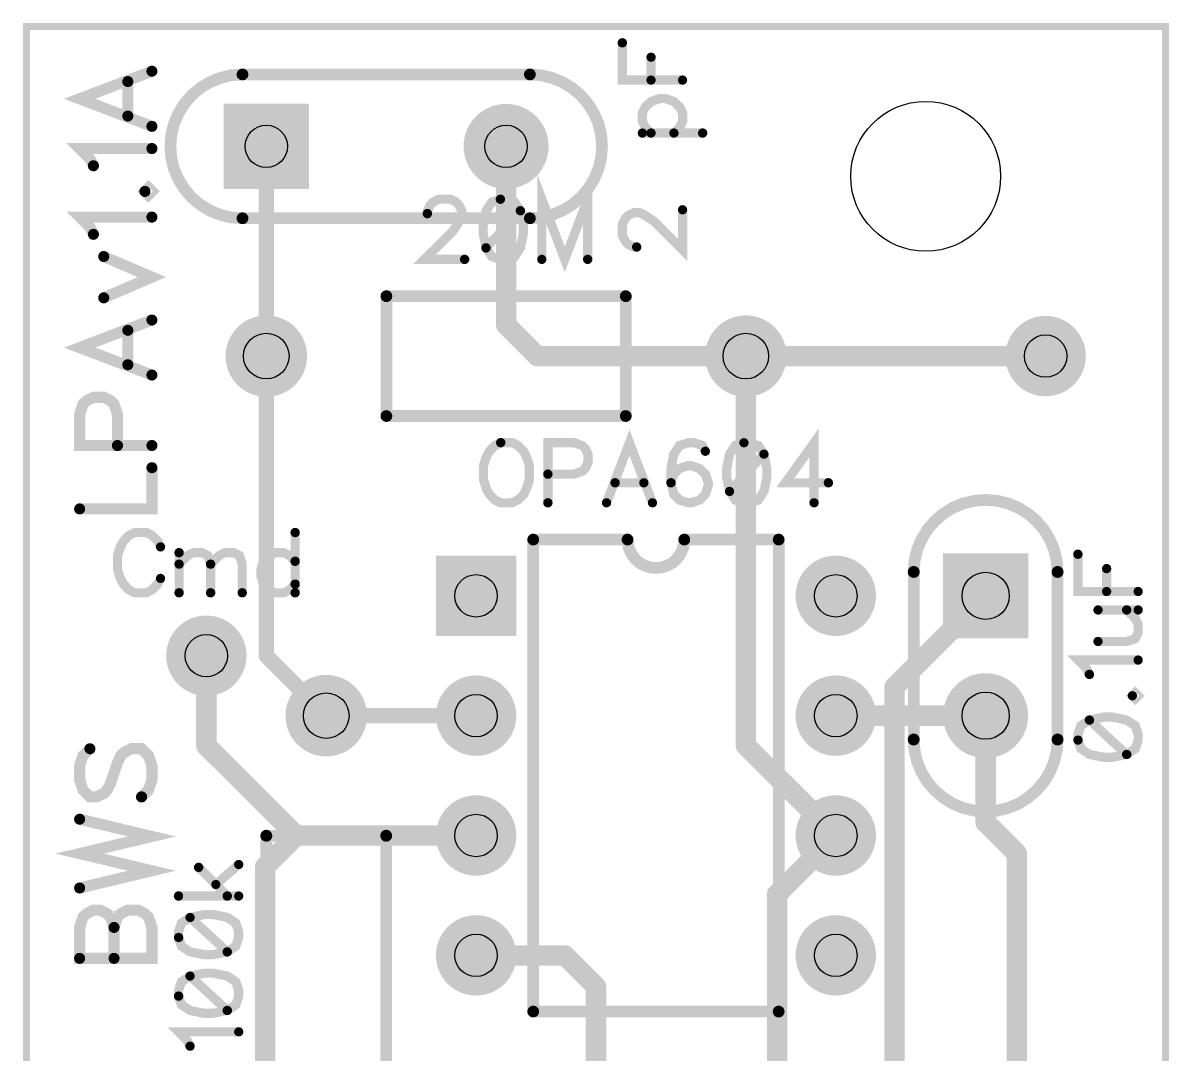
# Model space of a CAD drawing. Extents: x 0 to 0.95, y 0 to 7.58.
# Drawn here: x -0.003 to 0.953, y 6.718 to 7.578 of the extents above; entities that cross this region are included whole.
import ezdxf

# ---------------------------------------------------------------- set-up
doc = ezdxf.new("R2010")
doc.units = 0
for name, color, linetype in [('Board_Outline', 13, 'CONTINUOUS'), ('Bottom', 6, 'CONTINUOUS'), ('Bottom_Mask', 10, 'CONTINUOUS'), ('Drill_Bottom', 8, 'CONTINUOUS'), ('Drill_Top', 7, 'CONTINUOUS'), ('Top', 5, 'CONTINUOUS'), ('Top_Assy', 1, 'CONTINUOUS'), ('Top_Mask', 3, 'CONTINUOUS'), ('Top_Silk', 2, 'CONTINUOUS')]:
    doc.layers.add(name, color=color, linetype=linetype)

msp = doc.modelspace()

# ---------------------------------------------------------------- linework, layer by layer
at = {"layer": 'Board_Outline', "linetype": 'CONTINUOUS', "const_width": 0.006}
msp.add_lwpolyline([(0, 0), (0.95, 0), (0.95, 7.575), (0, 7.575), (0, 0)], dxfattribs=at)
at = {"layer": 'Bottom', "linetype": 'CONTINUOUS'}
for points, const_width in [([(0.4157, 7.475, 1), (0.3843, 7.475, 1), (0.4157, 7.475, 1)], 0.0315), ([(0.1968, 7.475, 1), (0.2032, 7.475, 1), (0.1968, 7.475, 1)], 0.0065), ([(0.3958, 7.475, 1), (0.4042, 7.475, 1), (0.3958, 7.475, 1)], 0.0085), ([(0.3958, 7.326, 1), (0.4042, 7.326, 1), (0.3958, 7.326, 1)], 0.0085), ([(0.3958, 7.326, 1), (0.4042, 7.326, 1), (0.3958, 7.326, 1)], 0.0085), ([(0.215, 7.3, 1), (0.185, 7.3, 1), (0.215, 7.3, 1)], 0.03), ([(0.615, 7.3, 1), (0.585, 7.3, 1), (0.615, 7.3, 1)], 0.03), ([(0.8648, 7.3, 1), (0.8352, 7.3, 1), (0.8648, 7.3, 1)], 0.0295), ([(0.1968, 7.3, 1), (0.2032, 7.3, 1), (0.1968, 7.3, 1)], 0.0065), ([(0.1968, 7.3, 1), (0.2032, 7.3, 1), (0.1968, 7.3, 1)], 0.0065), ([(0.4217, 7.3, 1), (0.4302, 7.3, 1), (0.4217, 7.3, 1)], 0.0085), ([(0.4217, 7.3, 1), (0.4302, 7.3, 1), (0.4217, 7.3, 1)], 0.0085), ([(0.5958, 7.3, 1), (0.6042, 7.3, 1), (0.5958, 7.3, 1)], 0.0085), ([(0.5958, 7.3, 1), (0.6042, 7.3, 1), (0.5958, 7.3, 1)], 0.0085), ([(0.6898, 7.1, 1), (0.6602, 7.1, 1), (0.6898, 7.1, 1)], 0.0295), ([(0.7957, 7.1, 1), (0.8043, 7.1, 1), (0.7957, 7.1, 1)], 0.0085), ([(0.1648, 7.05, 1), (0.1352, 7.05, 1), (0.1648, 7.05, 1)], 0.0295), ([(0.1457, 7.05, 1), (0.1543, 7.05, 1), (0.1457, 7.05, 1)], 0.0085), ([(0.1968, 7.05, 1), (0.2032, 7.05, 1), (0.1968, 7.05, 1)], 0.0065), ([(0.1968, 7.05, 1), (0.2032, 7.05, 1), (0.1968, 7.05, 1)], 0.0065), ([(0.265, 7, 1), (0.235, 7, 1), (0.265, 7, 1)], 0.03), ([(0.3898, 7, 1), (0.3602, 7, 1), (0.3898, 7, 1)], 0.0295), ([(0.6898, 7, 1), (0.6602, 7, 1), (0.6898, 7, 1)], 0.0295), ([(0.7198, 7.024, 1), (0.7283, 7.024, 1), (0.7198, 7.024, 1)], 0.0085), ([(0.7198, 7.024, 1), (0.7283, 7.024, 1), (0.7198, 7.024, 1)], 0.0085), ([(0.8157, 7, 1), (0.7843, 7, 1), (0.8157, 7, 1)], 0.0315), ([(0.7957, 7, 1), (0.8043, 7, 1), (0.7957, 7, 1)], 0.0085), ([(0.2468, 7, 1), (0.2532, 7, 1), (0.2468, 7, 1)], 0.0065), ([(0.1457, 6.975, 1), (0.1543, 6.975, 1), (0.1457, 6.975, 1)], 0.0085), ([(0.1457, 6.975, 1), (0.1543, 6.975, 1), (0.1457, 6.975, 1)], 0.0085), ([(0.5958, 6.975, 1), (0.6042, 6.975, 1), (0.5958, 6.975, 1)], 0.0085), ([(0.5958, 6.975, 1), (0.6042, 6.975, 1), (0.5958, 6.975, 1)], 0.0085), ([(0.3898, 6.9, 1), (0.3602, 6.9, 1), (0.3898, 6.9, 1)], 0.0295), ([(0.6898, 6.9, 1), (0.6602, 6.9, 1), (0.6898, 6.9, 1)], 0.0295), ([(0.7957, 6.911, 1), (0.8043, 6.911, 1), (0.7957, 6.911, 1)], 0.0085), ([(0.7957, 6.911, 1), (0.8043, 6.911, 1), (0.7957, 6.911, 1)], 0.0085), ([(0.2208, 6.9, 1), (0.2293, 6.9, 1), (0.2208, 6.9, 1)], 0.0085), ([(0.2208, 6.9, 1), (0.2293, 6.9, 1), (0.2208, 6.9, 1)], 0.0085), ([(0.2208, 6.9, 1), (0.2293, 6.9, 1), (0.2208, 6.9, 1)], 0.0085), ([(0.2208, 6.9, 1), (0.2293, 6.9, 1), (0.2208, 6.9, 1)], 0.0085), ([(0.3708, 6.9, 1), (0.3792, 6.9, 1), (0.3708, 6.9, 1)], 0.0085), ([(0.6707, 6.9, 1), (0.6792, 6.9, 1), (0.6707, 6.9, 1)], 0.0085), ([(0.6707, 6.9, 1), (0.6792, 6.9, 1), (0.6707, 6.9, 1)], 0.0085), ([(0.8217, 6.885, 1), (0.8302, 6.885, 1), (0.8217, 6.885, 1)], 0.0085), ([(0.8217, 6.885, 1), (0.8302, 6.885, 1), (0.8217, 6.885, 1)], 0.0085), ([(0.1948, 6.874, 1), (0.2033, 6.874, 1), (0.1948, 6.874, 1)], 0.0085), ([(0.1948, 6.874, 1), (0.2033, 6.874, 1), (0.1948, 6.874, 1)], 0.0085), ([(0.6217, 6.851, 1), (0.6302, 6.851, 1), (0.6217, 6.851, 1)], 0.0085), ([(0.6217, 6.851, 1), (0.6302, 6.851, 1), (0.6217, 6.851, 1)], 0.0085), ([(0.3898, 6.8, 1), (0.3602, 6.8, 1), (0.3898, 6.8, 1)], 0.0295), ([(0.6898, 6.8, 1), (0.6602, 6.8, 1), (0.6898, 6.8, 1)], 0.0295), ([(0.3708, 6.8, 1), (0.3792, 6.8, 1), (0.3708, 6.8, 1)], 0.0085), ([(0.4448, 6.8, 1), (0.4533, 6.8, 1), (0.4448, 6.8, 1)], 0.0085), ([(0.4448, 6.8, 1), (0.4533, 6.8, 1), (0.4448, 6.8, 1)], 0.0085), ([(0.4707, 6.774, 1), (0.4792, 6.774, 1), (0.4707, 6.774, 1)], 0.0085), ([(0.4707, 6.774, 1), (0.4792, 6.774, 1), (0.4707, 6.774, 1)], 0.0085)]:
    msp.add_lwpolyline(points, format="xyb", dxfattribs=dict(at, const_width=const_width))
for points, const_width in [([(0.2, 7.475), (0.2, 7.3)], 0.013), ([(0.4, 7.475), (0.4, 7.326)], 0.017), ([(0.4, 7.326), (0.426, 7.3)], 0.017), ([(0.2, 7.3), (0.2, 7.05)], 0.013), ([(0.426, 7.3), (0.6, 7.3)], 0.017), ([(0.6, 7.3), (0.6, 6.975)], 0.017), ([(0.724, 7.024), (0.8, 7.1)], 0.017), ([(0.15, 7.05), (0.15, 6.975)], 0.017), ([(0.2, 7.05), (0.25, 7)], 0.013), ([(0.724, 6.676), (0.724, 7.024)], 0.017), ([(0.8, 6.911), (0.8, 7)], 0.017), ([(0.15, 6.975), (0.225, 6.9)], 0.017), ([(0.6, 6.975), (0.675, 6.9)], 0.017), ([(0.826, 6.885), (0.8, 6.911)], 0.017), ([(0.225, 6.9), (0.199, 6.874)], 0.017), ([(0.225, 6.9), (0.225, 6.9)], 0.017), ([(0.225, 6.9), (0.375, 6.9)], 0.017), ([(0.675, 6.9), (0.626, 6.851)], 0.017), ([(0.826, 6.576), (0.826, 6.885)], 0.017), ([(0.199, 6.874), (0.199, 6.425)], 0.017), ([(0.626, 6.851), (0.626, 6.401)], 0.017), ([(0.375, 6.8), (0.449, 6.8)], 0.017), ([(0.449, 6.8), (0.475, 6.774)], 0.017), ([(0.475, 6.774), (0.475, 6.65)], 0.017)]:
    msp.add_lwpolyline(points, dxfattribs=dict(at, const_width=const_width))
at = {"layer": 'Bottom'}
for points in [[(0.1685, 7.5065), (0.2315, 7.5065), (0.1685, 7.4435), (0.2315, 7.4435)], [(0.3455, 7.1295), (0.4045, 7.1295), (0.3455, 7.0705), (0.4045, 7.0705)], [(0.7685, 7.1315), (0.8315, 7.1315), (0.7685, 7.0685), (0.8315, 7.0685)]]:
    msp.add_solid(points, dxfattribs=at)
at = {"layer": 'Bottom_Mask', "linetype": 'CONTINUOUS'}
for points, const_width in [([(0.4177, 7.475, 1), (0.3823, 7.475, 1), (0.4177, 7.475, 1)], 0.0355), ([(0.3823, 7.475, 1), (0.4177, 7.475, 1), (0.3823, 7.475, 1)], 0.0355), ([(0.217, 7.3, 1), (0.183, 7.3, 1), (0.217, 7.3, 1)], 0.034), ([(0.183, 7.3, 1), (0.217, 7.3, 1), (0.183, 7.3, 1)], 0.034), ([(0.617, 7.3, 1), (0.583, 7.3, 1), (0.617, 7.3, 1)], 0.034), ([(0.583, 7.3, 1), (0.617, 7.3, 1), (0.583, 7.3, 1)], 0.034), ([(0.8668, 7.3, 1), (0.8332, 7.3, 1), (0.8668, 7.3, 1)], 0.0335), ([(0.8332, 7.3, 1), (0.8668, 7.3, 1), (0.8332, 7.3, 1)], 0.0335), ([(0.6918, 7.1, 1), (0.6582, 7.1, 1), (0.6918, 7.1, 1)], 0.0335), ([(0.6582, 7.1, 1), (0.6918, 7.1, 1), (0.6582, 7.1, 1)], 0.0335), ([(0.1668, 7.05, 1), (0.1332, 7.05, 1), (0.1668, 7.05, 1)], 0.0335), ([(0.1332, 7.05, 1), (0.1668, 7.05, 1), (0.1332, 7.05, 1)], 0.0335), ([(0.267, 7, 1), (0.233, 7, 1), (0.267, 7, 1)], 0.034), ([(0.233, 7, 1), (0.267, 7, 1), (0.233, 7, 1)], 0.034), ([(0.3918, 7, 1), (0.3582, 7, 1), (0.3918, 7, 1)], 0.0335), ([(0.3582, 7, 1), (0.3918, 7, 1), (0.3582, 7, 1)], 0.0335), ([(0.6918, 7, 1), (0.6582, 7, 1), (0.6918, 7, 1)], 0.0335), ([(0.6582, 7, 1), (0.6918, 7, 1), (0.6582, 7, 1)], 0.0335), ([(0.8177, 7, 1), (0.7823, 7, 1), (0.8177, 7, 1)], 0.0355), ([(0.7823, 7, 1), (0.8177, 7, 1), (0.7823, 7, 1)], 0.0355), ([(0.3918, 6.9, 1), (0.3582, 6.9, 1), (0.3918, 6.9, 1)], 0.0335), ([(0.3582, 6.9, 1), (0.3918, 6.9, 1), (0.3582, 6.9, 1)], 0.0335), ([(0.6918, 6.9, 1), (0.6582, 6.9, 1), (0.6918, 6.9, 1)], 0.0335), ([(0.6582, 6.9, 1), (0.6918, 6.9, 1), (0.6582, 6.9, 1)], 0.0335), ([(0.3918, 6.8, 1), (0.3582, 6.8, 1), (0.3918, 6.8, 1)], 0.0335), ([(0.3582, 6.8, 1), (0.3918, 6.8, 1), (0.3582, 6.8, 1)], 0.0335), ([(0.6918, 6.8, 1), (0.6582, 6.8, 1), (0.6918, 6.8, 1)], 0.0335), ([(0.6582, 6.8, 1), (0.6918, 6.8, 1), (0.6582, 6.8, 1)], 0.0335)]:
    msp.add_lwpolyline(points, format="xyb", dxfattribs=dict(at, const_width=const_width))
at = {"layer": 'Bottom_Mask'}
for points in [[(0.1645, 7.5105), (0.2355, 7.5105), (0.1645, 7.4395), (0.2355, 7.4395)], [(0.3415, 7.1335), (0.4085, 7.1335), (0.3415, 7.0665), (0.4085, 7.0665)], [(0.7645, 7.1355), (0.8355, 7.1355), (0.7645, 7.0645), (0.8355, 7.0645)]]:
    msp.add_solid(points, dxfattribs=at)
at = {"layer": 'Drill_Bottom'}
for centre, radius in [((0.75, 7.45), 0.0625), ((0.2, 7.475), 0.0177), ((0.4, 7.475), 0.0177), ((0.2, 7.3), 0.019), ((0.6, 7.3), 0.019), ((0.85, 7.3), 0.0177), ((0.375, 7.1), 0.0177), ((0.675, 7.1), 0.0177), ((0.8, 7.1), 0.0197), ((0.15, 7.05), 0.0177), ((0.25, 7), 0.019), ((0.375, 7), 0.0177), ((0.675, 7), 0.0177), ((0.8, 7), 0.0197), ((0.375, 6.9), 0.0177), ((0.675, 6.9), 0.0177), ((0.375, 6.8), 0.0177), ((0.675, 6.8), 0.0177)]:
    msp.add_circle(centre, radius, dxfattribs=at)
at = {"layer": 'Drill_Top'}
for centre, radius in [((0.75, 7.45), 0.0625), ((0.2, 7.475), 0.0177), ((0.4, 7.475), 0.0177), ((0.2, 7.3), 0.019), ((0.6, 7.3), 0.019), ((0.85, 7.3), 0.0177), ((0.375, 7.1), 0.0177), ((0.675, 7.1), 0.0177), ((0.8, 7.1), 0.0197), ((0.15, 7.05), 0.0177), ((0.25, 7), 0.019), ((0.375, 7), 0.0177), ((0.675, 7), 0.0177), ((0.8, 7), 0.0197), ((0.375, 6.9), 0.0177), ((0.675, 6.9), 0.0177), ((0.375, 6.8), 0.0177), ((0.675, 6.8), 0.0177)]:
    msp.add_circle(centre, radius, dxfattribs=at)
at = {"layer": 'Top', "linetype": 'CONTINUOUS'}
for points, const_width in [([(0.4157, 7.475, 1), (0.3843, 7.475, 1), (0.4157, 7.475, 1)], 0.0315), ([(0.215, 7.3, 1), (0.185, 7.3, 1), (0.215, 7.3, 1)], 0.03), ([(0.615, 7.3, 1), (0.585, 7.3, 1), (0.615, 7.3, 1)], 0.03), ([(0.8648, 7.3, 1), (0.8352, 7.3, 1), (0.8648, 7.3, 1)], 0.0295), ([(0.5958, 7.3, 1), (0.6042, 7.3, 1), (0.5958, 7.3, 1)], 0.0085), ([(0.8458, 7.3, 1), (0.8543, 7.3, 1), (0.8458, 7.3, 1)], 0.0085), ([(0.6898, 7.1, 1), (0.6602, 7.1, 1), (0.6898, 7.1, 1)], 0.0295), ([(0.1648, 7.05, 1), (0.1352, 7.05, 1), (0.1648, 7.05, 1)], 0.0295), ([(0.265, 7, 1), (0.235, 7, 1), (0.265, 7, 1)], 0.03), ([(0.3898, 7, 1), (0.3602, 7, 1), (0.3898, 7, 1)], 0.0295), ([(0.6898, 7, 1), (0.6602, 7, 1), (0.6898, 7, 1)], 0.0295), ([(0.8157, 7, 1), (0.7843, 7, 1), (0.8157, 7, 1)], 0.0315), ([(0.6707, 7, 1), (0.6792, 7, 1), (0.6707, 7, 1)], 0.0085), ([(0.7957, 7, 1), (0.8043, 7, 1), (0.7957, 7, 1)], 0.0085), ([(0.2468, 7, 1), (0.2532, 7, 1), (0.2468, 7, 1)], 0.0065), ([(0.3718, 7, 1), (0.3782, 7, 1), (0.3718, 7, 1)], 0.0065), ([(0.3898, 6.9, 1), (0.3602, 6.9, 1), (0.3898, 6.9, 1)], 0.0295), ([(0.6898, 6.9, 1), (0.6602, 6.9, 1), (0.6898, 6.9, 1)], 0.0295), ([(0.3898, 6.8, 1), (0.3602, 6.8, 1), (0.3898, 6.8, 1)], 0.0295), ([(0.6898, 6.8, 1), (0.6602, 6.8, 1), (0.6898, 6.8, 1)], 0.0295)]:
    msp.add_lwpolyline(points, format="xyb", dxfattribs=dict(at, const_width=const_width))
for points, const_width in [([(0.6, 7.3), (0.85, 7.3)], 0.017), ([(0.8, 7), (0.675, 7)], 0.017), ([(0.25, 7), (0.375, 7)], 0.013)]:
    msp.add_lwpolyline(points, dxfattribs=dict(at, const_width=const_width))
at = {"layer": 'Top'}
for points in [[(0.1685, 7.5065), (0.2315, 7.5065), (0.1685, 7.4435), (0.2315, 7.4435)], [(0.3455, 7.1295), (0.4045, 7.1295), (0.3455, 7.0705), (0.4045, 7.0705)], [(0.7685, 7.1315), (0.8315, 7.1315), (0.7685, 7.0685), (0.8315, 7.0685)]]:
    msp.add_solid(points, dxfattribs=at)
at = {"layer": 'Top_Assy', "linetype": 'CONTINUOUS', "const_width": 0.0093}
for points in [[(0.1046, 7.5377), (0.0443, 7.5147), (0.1046, 7.4917)], [(0.0845, 7.5003), (0.0845, 7.5291)], [(0.0558, 7.4588), (0.0529, 7.4646), (0.0443, 7.4732), (0.1046, 7.4732)], [(0.0988, 7.4374), (0.1017, 7.4345), (0.1046, 7.4374), (0.1017, 7.4403), (0.0988, 7.4374)], [(0.0558, 7.4016), (0.0529, 7.4074), (0.0443, 7.416), (0.1046, 7.416)], [(0.0644, 7.3486), (0.1046, 7.3659), (0.0644, 7.3831)], [(0.1046, 7.3301), (0.0443, 7.3071), (0.1046, 7.2842)], [(0.0845, 7.2928), (0.0845, 7.3215)], [(0.0759, 7.2254), (0.0759, 7.2513), (0.073, 7.2599), (0.0701, 7.2628), (0.0644, 7.2656), (0.0558, 7.2656), (0.0501, 7.2628), (0.0471, 7.2599), (0.0443, 7.2513), (0.0443, 7.2254), (0.1046, 7.2254)], [(0.0443, 7.1725), (0.1046, 7.1725), (0.1046, 7.2069)], [(0.0529, 6.9724), (0.0471, 6.9667), (0.0443, 6.958), (0.0443, 6.9466), (0.0471, 6.9379), (0.0529, 6.9322), (0.0586, 6.9322), (0.0644, 6.9351), (0.0672, 6.9379), (0.0701, 6.9436), (0.0759, 6.9609), (0.0787, 6.9667), (0.0816, 6.9695), (0.0873, 6.9724), (0.0959, 6.9724), (0.1017, 6.9667), (0.1046, 6.958), (0.1046, 6.9466), (0.1017, 6.9379), (0.0959, 6.9322)], [(0.0443, 6.8562), (0.1046, 6.8706), (0.0443, 6.8849), (0.1046, 6.8992), (0.0443, 6.9136)], [(0.0443, 6.7975), (0.1046, 6.7975), (0.1046, 6.8233), (0.1017, 6.832), (0.0988, 6.8348), (0.0931, 6.8377), (0.0845, 6.8377), (0.0787, 6.8348), (0.0759, 6.832), (0.073, 6.8233), (0.0701, 6.832), (0.0672, 6.8348), (0.0615, 6.8377), (0.0558, 6.8377), (0.0501, 6.8348), (0.0471, 6.832), (0.0443, 6.8233), (0.0443, 6.7975)], [(0.073, 6.7975), (0.073, 6.8233)]]:
    msp.add_lwpolyline(points, dxfattribs=at)
at = {"layer": 'Top_Assy', "linetype": 'CONTINUOUS', "const_width": 0.0046}
for points in [[(0.0822, 7.5291, 1), (0.0868, 7.5291, 1), (0.0822, 7.5291, 1)], [(0.1023, 7.5377, 1), (0.1069, 7.5377, 1), (0.1023, 7.5377, 1)], [(0.0822, 7.5003, 1), (0.0868, 7.5003, 1), (0.0822, 7.5003, 1)], [(0.1023, 7.4917, 1), (0.1069, 7.4917, 1), (0.1023, 7.4917, 1)], [(0.1023, 7.4732, 1), (0.1069, 7.4732, 1), (0.1023, 7.4732, 1)], [(0.0535, 7.4588, 1), (0.0581, 7.4588, 1), (0.0535, 7.4588, 1)], [(0.0965, 7.4374, 1), (0.1011, 7.4374, 1), (0.0965, 7.4374, 1)], [(0.1023, 7.416, 1), (0.1069, 7.416, 1), (0.1023, 7.416, 1)], [(0.0535, 7.4016, 1), (0.0581, 7.4016, 1), (0.0535, 7.4016, 1)], [(0.0621, 7.3831, 1), (0.0667, 7.3831, 1), (0.0621, 7.3831, 1)], [(0.0621, 7.3486, 1), (0.0667, 7.3486, 1), (0.0621, 7.3486, 1)], [(0.1023, 7.3301, 1), (0.1069, 7.3301, 1), (0.1023, 7.3301, 1)], [(0.0822, 7.3215, 1), (0.0868, 7.3215, 1), (0.0822, 7.3215, 1)], [(0.0822, 7.2928, 1), (0.0868, 7.2928, 1), (0.0822, 7.2928, 1)], [(0.1023, 7.2842, 1), (0.1069, 7.2842, 1), (0.1023, 7.2842, 1)], [(0.0735, 7.2254, 1), (0.0782, 7.2254, 1), (0.0735, 7.2254, 1)], [(0.1023, 7.2254, 1), (0.1069, 7.2254, 1), (0.1023, 7.2254, 1)], [(0.1023, 7.2069, 1), (0.1069, 7.2069, 1), (0.1023, 7.2069, 1)], [(0.042, 7.1725, 1), (0.0466, 7.1725, 1), (0.042, 7.1725, 1)], [(0.0506, 6.9724, 1), (0.0552, 6.9724, 1), (0.0506, 6.9724, 1)], [(0.0936, 6.9322, 1), (0.0983, 6.9322, 1), (0.0936, 6.9322, 1)], [(0.042, 6.9136, 1), (0.0466, 6.9136, 1), (0.042, 6.9136, 1)], [(0.042, 6.8562, 1), (0.0466, 6.8562, 1), (0.042, 6.8562, 1)], [(0.0707, 6.8233, 1), (0.0753, 6.8233, 1), (0.0707, 6.8233, 1)], [(0.042, 6.7975, 1), (0.0466, 6.7975, 1), (0.042, 6.7975, 1)], [(0.0707, 6.7975, 1), (0.0753, 6.7975, 1), (0.0707, 6.7975, 1)]]:
    msp.add_lwpolyline(points, format="xyb", dxfattribs=at)
at = {"layer": 'Top_Mask', "linetype": 'CONTINUOUS'}
for points, const_width in [([(0.4177, 7.475, 1), (0.3823, 7.475, 1), (0.4177, 7.475, 1)], 0.0355), ([(0.3823, 7.475, 1), (0.4177, 7.475, 1), (0.3823, 7.475, 1)], 0.0355), ([(0.217, 7.3, 1), (0.183, 7.3, 1), (0.217, 7.3, 1)], 0.034), ([(0.183, 7.3, 1), (0.217, 7.3, 1), (0.183, 7.3, 1)], 0.034), ([(0.617, 7.3, 1), (0.583, 7.3, 1), (0.617, 7.3, 1)], 0.034), ([(0.583, 7.3, 1), (0.617, 7.3, 1), (0.583, 7.3, 1)], 0.034), ([(0.8668, 7.3, 1), (0.8332, 7.3, 1), (0.8668, 7.3, 1)], 0.0335), ([(0.8332, 7.3, 1), (0.8668, 7.3, 1), (0.8332, 7.3, 1)], 0.0335), ([(0.6918, 7.1, 1), (0.6582, 7.1, 1), (0.6918, 7.1, 1)], 0.0335), ([(0.6582, 7.1, 1), (0.6918, 7.1, 1), (0.6582, 7.1, 1)], 0.0335), ([(0.1668, 7.05, 1), (0.1332, 7.05, 1), (0.1668, 7.05, 1)], 0.0335), ([(0.1332, 7.05, 1), (0.1668, 7.05, 1), (0.1332, 7.05, 1)], 0.0335), ([(0.267, 7, 1), (0.233, 7, 1), (0.267, 7, 1)], 0.034), ([(0.233, 7, 1), (0.267, 7, 1), (0.233, 7, 1)], 0.034), ([(0.3918, 7, 1), (0.3582, 7, 1), (0.3918, 7, 1)], 0.0335), ([(0.3582, 7, 1), (0.3918, 7, 1), (0.3582, 7, 1)], 0.0335), ([(0.6918, 7, 1), (0.6582, 7, 1), (0.6918, 7, 1)], 0.0335), ([(0.6582, 7, 1), (0.6918, 7, 1), (0.6582, 7, 1)], 0.0335), ([(0.8177, 7, 1), (0.7823, 7, 1), (0.8177, 7, 1)], 0.0355), ([(0.7823, 7, 1), (0.8177, 7, 1), (0.7823, 7, 1)], 0.0355), ([(0.3918, 6.9, 1), (0.3582, 6.9, 1), (0.3918, 6.9, 1)], 0.0335), ([(0.3582, 6.9, 1), (0.3918, 6.9, 1), (0.3582, 6.9, 1)], 0.0335), ([(0.6918, 6.9, 1), (0.6582, 6.9, 1), (0.6918, 6.9, 1)], 0.0335), ([(0.6582, 6.9, 1), (0.6918, 6.9, 1), (0.6582, 6.9, 1)], 0.0335), ([(0.3918, 6.8, 1), (0.3582, 6.8, 1), (0.3918, 6.8, 1)], 0.0335), ([(0.3582, 6.8, 1), (0.3918, 6.8, 1), (0.3582, 6.8, 1)], 0.0335), ([(0.6918, 6.8, 1), (0.6582, 6.8, 1), (0.6918, 6.8, 1)], 0.0335), ([(0.6582, 6.8, 1), (0.6918, 6.8, 1), (0.6582, 6.8, 1)], 0.0335)]:
    msp.add_lwpolyline(points, format="xyb", dxfattribs=dict(at, const_width=const_width))
at = {"layer": 'Top_Mask'}
for points in [[(0.1645, 7.5105), (0.2355, 7.5105), (0.1645, 7.4395), (0.2355, 7.4395)], [(0.3415, 7.1335), (0.4085, 7.1335), (0.3415, 7.0665), (0.4085, 7.0665)], [(0.7645, 7.1355), (0.8355, 7.1355), (0.7645, 7.0645), (0.8355, 7.0645)]]:
    msp.add_solid(points, dxfattribs=at)
at = {"layer": 'Top_Silk', "linetype": 'CONTINUOUS'}
for points, const_width in [([(0.495, 7.5614, 1), (0.4989, 7.5614, 1), (0.495, 7.5614, 1)], 0.0039), ([(0.519, 7.5494, 1), (0.5228, 7.5494, 1), (0.519, 7.5494, 1)], 0.0039), ([(0.1777, 7.535, 1), (0.1826, 7.535, 1), (0.1777, 7.535, 1)], 0.0049), ([(0.1777, 7.535, 1), (0.1826, 7.535, 1), (0.1777, 7.535, 1)], 0.0049), ([(0.4174, 7.535, 1), (0.4223, 7.535, 1), (0.4174, 7.535, 1)], 0.0049), ([(0.4174, 7.535, 1), (0.4223, 7.535, 1), (0.4174, 7.535, 1)], 0.0049), ([(0.519, 7.5303, 1), (0.5228, 7.5303, 1), (0.519, 7.5303, 1)], 0.0039), ([(0.5453, 7.5303, 1), (0.5491, 7.5303, 1), (0.5453, 7.5303, 1)], 0.0039), ([(0.5118, 7.4861, 1), (0.5156, 7.4861, 1), (0.5118, 7.4861, 1)], 0.0039), ([(0.519, 7.4861, 1), (0.5228, 7.4861, 1), (0.519, 7.4861, 1)], 0.0039), ([(0.5381, 7.4861, 1), (0.5419, 7.4861, 1), (0.5381, 7.4861, 1)], 0.0039), ([(0.562, 7.4861, 1), (0.5659, 7.4861, 1), (0.562, 7.4861, 1)], 0.0039), ([(0.3933, 7.4309, 1), (0.3972, 7.4309, 1), (0.3933, 7.4309, 1)], 0.0039), ([(0.1777, 7.415, 1), (0.1826, 7.415, 1), (0.1777, 7.415, 1)], 0.0049), ([(0.1777, 7.415, 1), (0.1826, 7.415, 1), (0.1777, 7.415, 1)], 0.0049), ([(0.3324, 7.4189, 1), (0.3363, 7.4189, 1), (0.3324, 7.4189, 1)], 0.0039), ([(0.41, 7.4213, 1), (0.4139, 7.4213, 1), (0.41, 7.4213, 1)], 0.0039), ([(0.4174, 7.415, 1), (0.4223, 7.415, 1), (0.4174, 7.415, 1)], 0.0049), ([(0.4174, 7.415, 1), (0.4223, 7.415, 1), (0.4174, 7.415, 1)], 0.0049), ([(0.5453, 7.4221, 1), (0.5491, 7.4221, 1), (0.5453, 7.4221, 1)], 0.0039), ([(0.3813, 7.3903, 1), (0.3852, 7.3903, 1), (0.3813, 7.3903, 1)], 0.0039), ([(0.507, 7.391, 1), (0.5109, 7.391, 1), (0.507, 7.391, 1)], 0.0039), ([(0.3635, 7.3807, 1), (0.3674, 7.3807, 1), (0.3635, 7.3807, 1)], 0.0039), ([(0.4279, 7.3807, 1), (0.4317, 7.3807, 1), (0.4279, 7.3807, 1)], 0.0039), ([(0.4661, 7.3807, 1), (0.47, 7.3807, 1), (0.4661, 7.3807, 1)], 0.0039), ([(0.2977, 7.35, 1), (0.3026, 7.35, 1), (0.2977, 7.35, 1)], 0.0049), ([(0.2977, 7.35, 1), (0.3026, 7.35, 1), (0.2977, 7.35, 1)], 0.0049), ([(0.4974, 7.35, 1), (0.5023, 7.35, 1), (0.4974, 7.35, 1)], 0.0049), ([(0.4974, 7.35, 1), (0.5023, 7.35, 1), (0.4974, 7.35, 1)], 0.0049), ([(0.2977, 7.25, 1), (0.3026, 7.25, 1), (0.2977, 7.25, 1)], 0.0049), ([(0.2977, 7.25, 1), (0.3026, 7.25, 1), (0.2977, 7.25, 1)], 0.0049), ([(0.4974, 7.25, 1), (0.5023, 7.25, 1), (0.4974, 7.25, 1)], 0.0049), ([(0.4974, 7.25, 1), (0.5023, 7.25, 1), (0.4974, 7.25, 1)], 0.0049), ([(0.3936, 7.2278, 1), (0.3975, 7.2278, 1), (0.3936, 7.2278, 1)], 0.0039), ([(0.5965, 7.2277, 1), (0.6003, 7.2277, 1), (0.5965, 7.2277, 1)], 0.0039), ([(0.5643, 7.2206, 1), (0.5681, 7.2206, 1), (0.5643, 7.2206, 1)], 0.0039), ([(0.6132, 7.2182, 1), (0.617, 7.2182, 1), (0.6132, 7.2182, 1)], 0.0039), ([(0.4329, 7.2015, 1), (0.4368, 7.2015, 1), (0.4329, 7.2015, 1)], 0.0039), ([(0.489, 7.1943, 1), (0.4929, 7.1943, 1), (0.489, 7.1943, 1)], 0.0039), ([(0.513, 7.1943, 1), (0.5168, 7.1943, 1), (0.513, 7.1943, 1)], 0.0039), ([(0.5356, 7.1943, 1), (0.5395, 7.1943, 1), (0.5356, 7.1943, 1)], 0.0039), ([(0.5845, 7.1871, 1), (0.5883, 7.1871, 1), (0.5845, 7.1871, 1)], 0.0039), ([(0.6669, 7.1943, 1), (0.6708, 7.1943, 1), (0.6669, 7.1943, 1)], 0.0039), ([(0.4329, 7.1776, 1), (0.4368, 7.1776, 1), (0.4329, 7.1776, 1)], 0.0039), ([(0.4819, 7.1776, 1), (0.4857, 7.1776, 1), (0.4819, 7.1776, 1)], 0.0039), ([(0.5202, 7.1776, 1), (0.524, 7.1776, 1), (0.5202, 7.1776, 1)], 0.0039), ([(0.655, 7.1776, 1), (0.6588, 7.1776, 1), (0.655, 7.1776, 1)], 0.0039), ([(0.2221, 7.1528, 1), (0.226, 7.1528, 1), (0.2221, 7.1528, 1)], 0.0039), ([(0.4202, 7.1469, 1), (0.4251, 7.1469, 1), (0.4202, 7.1469, 1)], 0.0049), ([(0.4202, 7.1469, 1), (0.4251, 7.1469, 1), (0.4202, 7.1469, 1)], 0.0049), ([(0.4989, 7.1469, 1), (0.5038, 7.1469, 1), (0.4989, 7.1469, 1)], 0.0049), ([(0.4989, 7.1469, 1), (0.5038, 7.1469, 1), (0.4989, 7.1469, 1)], 0.0049), ([(0.5462, 7.1469, 1), (0.5511, 7.1469, 1), (0.5462, 7.1469, 1)], 0.0049), ([(0.5462, 7.1469, 1), (0.5511, 7.1469, 1), (0.5462, 7.1469, 1)], 0.0049), ([(0.6249, 7.1469, 1), (0.6298, 7.1469, 1), (0.6249, 7.1469, 1)], 0.0049), ([(0.6249, 7.1469, 1), (0.6298, 7.1469, 1), (0.6249, 7.1469, 1)], 0.0049), ([(0.1099, 7.1408, 1), (0.1137, 7.1408, 1), (0.1099, 7.1408, 1)], 0.0039), ([(0.1253, 7.136, 1), (0.1292, 7.136, 1), (0.1253, 7.136, 1)], 0.0039), ([(0.2221, 7.1288, 1), (0.226, 7.1288, 1), (0.2221, 7.1288, 1)], 0.0039), ([(0.875, 7.1347, 1), (0.8789, 7.1347, 1), (0.875, 7.1347, 1)], 0.0039), ([(0.1253, 7.1264, 1), (0.1292, 7.1264, 1), (0.1253, 7.1264, 1)], 0.0039), ([(0.1516, 7.1264, 1), (0.1555, 7.1264, 1), (0.1516, 7.1264, 1)], 0.0039), ([(0.7375, 7.1199, 1), (0.7425, 7.1199, 1), (0.7375, 7.1199, 1)], 0.0049), ([(0.7375, 7.1199, 1), (0.7425, 7.1199, 1), (0.7375, 7.1199, 1)], 0.0049), ([(0.8575, 7.1199, 1), (0.8625, 7.1199, 1), (0.8575, 7.1199, 1)], 0.0049), ([(0.8575, 7.1199, 1), (0.8625, 7.1199, 1), (0.8575, 7.1199, 1)], 0.0049), ([(0.899, 7.1227, 1), (0.9028, 7.1227, 1), (0.899, 7.1227, 1)], 0.0039), ([(0.1099, 7.1145, 1), (0.1137, 7.1145, 1), (0.1099, 7.1145, 1)], 0.0039), ([(0.2221, 7.1097, 1), (0.226, 7.1097, 1), (0.2221, 7.1097, 1)], 0.0039), ([(0.1253, 7.1025, 1), (0.1292, 7.1025, 1), (0.1253, 7.1025, 1)], 0.0039), ([(0.1516, 7.1025, 1), (0.1555, 7.1025, 1), (0.1516, 7.1025, 1)], 0.0039), ([(0.178, 7.1025, 1), (0.1819, 7.1025, 1), (0.178, 7.1025, 1)], 0.0039), ([(0.2221, 7.1025, 1), (0.226, 7.1025, 1), (0.2221, 7.1025, 1)], 0.0039), ([(0.899, 7.1036, 1), (0.9028, 7.1036, 1), (0.899, 7.1036, 1)], 0.0039), ([(0.9253, 7.1036, 1), (0.9291, 7.1036, 1), (0.9253, 7.1036, 1)], 0.0039), ([(0.8918, 7.0882, 1), (0.8956, 7.0882, 1), (0.8918, 7.0882, 1)], 0.0039), ([(0.9157, 7.0882, 1), (0.9196, 7.0882, 1), (0.9157, 7.0882, 1)], 0.0039), ([(0.9253, 7.0882, 1), (0.9291, 7.0882, 1), (0.9253, 7.0882, 1)], 0.0039), ([(0.8918, 7.0619, 1), (0.8956, 7.0619, 1), (0.8918, 7.0619, 1)], 0.0039), ([(0.9253, 7.0464, 1), (0.9291, 7.0464, 1), (0.9253, 7.0464, 1)], 0.0039), ([(0.8846, 7.0344, 1), (0.8885, 7.0344, 1), (0.8846, 7.0344, 1)], 0.0039), ([(0.9205, 7.0166, 1), (0.9243, 7.0166, 1), (0.9205, 7.0166, 1)], 0.0039), ([(0.8846, 6.9963, 1), (0.8885, 6.9963, 1), (0.8846, 6.9963, 1)], 0.0039), ([(0.7375, 6.9801, 1), (0.7425, 6.9801, 1), (0.7375, 6.9801, 1)], 0.0049), ([(0.7375, 6.9801, 1), (0.7425, 6.9801, 1), (0.7375, 6.9801, 1)], 0.0049), ([(0.8575, 6.9801, 1), (0.8625, 6.9801, 1), (0.8575, 6.9801, 1)], 0.0049), ([(0.8575, 6.9801, 1), (0.8625, 6.9801, 1), (0.8575, 6.9801, 1)], 0.0049), ([(0.8751, 6.9796, 1), (0.8789, 6.9796, 1), (0.8751, 6.9796, 1)], 0.0039), ([(0.9157, 6.9676, 1), (0.9196, 6.9676, 1), (0.9157, 6.9676, 1)], 0.0039), ([(0.1975, 6.8998, 1), (0.2025, 6.8998, 1), (0.1975, 6.8998, 1)], 0.0049), ([(0.1975, 6.8998, 1), (0.2025, 6.8998, 1), (0.1975, 6.8998, 1)], 0.0049), ([(0.2975, 6.8998, 1), (0.3025, 6.8998, 1), (0.2975, 6.8998, 1)], 0.0049), ([(0.2975, 6.8998, 1), (0.3025, 6.8998, 1), (0.2975, 6.8998, 1)], 0.0049), ([(0.1416, 6.8734, 1), (0.1455, 6.8734, 1), (0.1416, 6.8734, 1)], 0.0039), ([(0.1751, 6.8758, 1), (0.1789, 6.8758, 1), (0.1751, 6.8758, 1)], 0.0039), ([(0.156, 6.8591, 1), (0.1598, 6.8591, 1), (0.156, 6.8591, 1)], 0.0039), ([(0.1248, 6.8495, 1), (0.1287, 6.8495, 1), (0.1248, 6.8495, 1)], 0.0039), ([(0.1655, 6.8495, 1), (0.1694, 6.8495, 1), (0.1655, 6.8495, 1)], 0.0039), ([(0.1751, 6.8495, 1), (0.1789, 6.8495, 1), (0.1751, 6.8495, 1)], 0.0039), ([(0.1345, 6.8316, 1), (0.1383, 6.8316, 1), (0.1345, 6.8316, 1)], 0.0039), ([(0.1249, 6.8149, 1), (0.1288, 6.8149, 1), (0.1249, 6.8149, 1)], 0.0039), ([(0.1655, 6.8029, 1), (0.1694, 6.8029, 1), (0.1655, 6.8029, 1)], 0.0039), ([(0.1345, 6.7827, 1), (0.1383, 6.7827, 1), (0.1345, 6.7827, 1)], 0.0039), ([(0.1249, 6.766, 1), (0.1288, 6.766, 1), (0.1249, 6.766, 1)], 0.0039), ([(0.1655, 6.754, 1), (0.1694, 6.754, 1), (0.1655, 6.754, 1)], 0.0039), ([(0.4202, 6.7531, 1), (0.4251, 6.7531, 1), (0.4202, 6.7531, 1)], 0.0049), ([(0.4202, 6.7531, 1), (0.4251, 6.7531, 1), (0.4202, 6.7531, 1)], 0.0049), ([(0.6249, 6.7531, 1), (0.6298, 6.7531, 1), (0.6249, 6.7531, 1)], 0.0049), ([(0.6249, 6.7531, 1), (0.6298, 6.7531, 1), (0.6249, 6.7531, 1)], 0.0049), ([(0.1751, 6.7362, 1), (0.1789, 6.7362, 1), (0.1751, 6.7362, 1)], 0.0039), ([(0.1345, 6.7242, 1), (0.1383, 6.7242, 1), (0.1345, 6.7242, 1)], 0.0039)]:
    msp.add_lwpolyline(points, format="xyb", dxfattribs=dict(at, const_width=const_width))
for points, const_width in [([(0.497, 7.5614), (0.497, 7.5303), (0.5472, 7.5303)], 0.0077), ([(0.5209, 7.5303), (0.5209, 7.5494)], 0.0077), ([(0.1801, 7.535), (0.1707, 7.5343), (0.1616, 7.5321), (0.1528, 7.5285), (0.1448, 7.5236), (0.1376, 7.5175), (0.1315, 7.5103), (0.1266, 7.5023), (0.1229, 7.4936), (0.1207, 7.4844), (0.12, 7.475), (0.1207, 7.4656), (0.1229, 7.4564), (0.1266, 7.4477), (0.1315, 7.4397), (0.1376, 7.4325), (0.1448, 7.4264), (0.1528, 7.4215), (0.1616, 7.4179), (0.1707, 7.4157), (0.1801, 7.415)], 0.0098), ([(0.1801, 7.535), (0.4199, 7.535)], 0.0098), ([(0.4199, 7.415), (0.4293, 7.4157), (0.4384, 7.4179), (0.4472, 7.4215), (0.4552, 7.4264), (0.4624, 7.4325), (0.4685, 7.4397), (0.4734, 7.4477), (0.4771, 7.4564), (0.4793, 7.4656), (0.48, 7.475), (0.4793, 7.4844), (0.4771, 7.4936), (0.4734, 7.5023), (0.4685, 7.5103), (0.4624, 7.5175), (0.4552, 7.5236), (0.4472, 7.5285), (0.4384, 7.5321), (0.4293, 7.5343), (0.4199, 7.535)], 0.0098), ([(0.5209, 7.4861), (0.5161, 7.4909), (0.5137, 7.4957), (0.5137, 7.5029), (0.5161, 7.5077), (0.5209, 7.5124), (0.5281, 7.5149), (0.5329, 7.5149), (0.54, 7.5124), (0.5448, 7.5077), (0.5472, 7.5029), (0.5472, 7.4957), (0.5448, 7.4909), (0.54, 7.4861)], 0.0077), ([(0.5137, 7.4861), (0.5639, 7.4861)], 0.0077), ([(0.4681, 7.3807), (0.4681, 7.4309), (0.4489, 7.3807), (0.4298, 7.4309), (0.4298, 7.3807)], 0.0077), ([(0.3344, 7.4189), (0.3344, 7.4213), (0.3368, 7.4261), (0.3391, 7.4285), (0.3439, 7.4309), (0.3535, 7.4309), (0.3583, 7.4285), (0.3606, 7.4261), (0.3631, 7.4213), (0.3631, 7.4166), (0.3606, 7.4118), (0.3559, 7.4046), (0.3319, 7.3807), (0.3654, 7.3807)], 0.0077), ([(0.3952, 7.4309), (0.3881, 7.4285), (0.3833, 7.4213), (0.3809, 7.4094), (0.3809, 7.4022), (0.3833, 7.3903), (0.3881, 7.3831), (0.3952, 7.3807), (0.4, 7.3807), (0.4072, 7.3831), (0.4119, 7.3903), (0.4144, 7.4022), (0.4144, 7.4094), (0.4119, 7.4213), (0.4072, 7.4285), (0.4, 7.4309), (0.3952, 7.4309)], 0.0077), ([(0.1801, 7.415), (0.4199, 7.415)], 0.0098), ([(0.4119, 7.4213), (0.3833, 7.3903)], 0.0077), ([(0.509, 7.391), (0.5066, 7.391), (0.5018, 7.3934), (0.4994, 7.3958), (0.497, 7.4006), (0.497, 7.4101), (0.4994, 7.4149), (0.5018, 7.4173), (0.5066, 7.4197), (0.5113, 7.4197), (0.5161, 7.4173), (0.5233, 7.4125), (0.5472, 7.3886), (0.5472, 7.4221)], 0.0077), ([(0.3002, 7.35), (0.3002, 7.25)], 0.0098), ([(0.4998, 7.35), (0.3002, 7.35)], 0.0098), ([(0.4998, 7.35), (0.4998, 7.25)], 0.0098), ([(0.4998, 7.25), (0.3002, 7.25)], 0.0098), ([(0.5221, 7.1776), (0.5029, 7.2278), (0.4838, 7.1776)], 0.0077), ([(0.6569, 7.1776), (0.6569, 7.2277), (0.633, 7.1943), (0.6688, 7.1943)], 0.0077), ([(0.3955, 7.2278), (0.3907, 7.2254), (0.386, 7.2206), (0.3835, 7.2159), (0.3812, 7.2087), (0.3812, 7.1967), (0.3835, 7.1895), (0.386, 7.1847), (0.3907, 7.18), (0.3955, 7.1776), (0.4051, 7.1776), (0.4099, 7.18), (0.4147, 7.1847), (0.417, 7.1895), (0.4194, 7.1967), (0.4194, 7.2087), (0.417, 7.2159), (0.4147, 7.2206), (0.4099, 7.2254), (0.4051, 7.2278), (0.3955, 7.2278)], 0.0077), ([(0.4349, 7.2015), (0.4564, 7.2015), (0.4635, 7.2039), (0.466, 7.2063), (0.4683, 7.211), (0.4683, 7.2182), (0.466, 7.223), (0.4635, 7.2254), (0.4564, 7.2278), (0.4349, 7.2278), (0.4349, 7.1776)], 0.0077), ([(0.5662, 7.2206), (0.5638, 7.2254), (0.5567, 7.2277), (0.5519, 7.2277), (0.5447, 7.2254), (0.5399, 7.2182), (0.5375, 7.2062), (0.5375, 7.1943), (0.5399, 7.1847), (0.5447, 7.1799), (0.5519, 7.1776), (0.5543, 7.1776), (0.5614, 7.1799), (0.5662, 7.1847), (0.5686, 7.1919), (0.5686, 7.1943), (0.5662, 7.2015), (0.5614, 7.2062), (0.5543, 7.2086), (0.5519, 7.2086), (0.5447, 7.2062), (0.5399, 7.2015), (0.5375, 7.1943)], 0.0077), ([(0.5984, 7.2277), (0.5912, 7.2254), (0.5864, 7.2182), (0.584, 7.2062), (0.584, 7.1991), (0.5864, 7.1871), (0.5912, 7.1799), (0.5984, 7.1776), (0.6032, 7.1776), (0.6103, 7.1799), (0.6151, 7.1871), (0.6175, 7.1991), (0.6175, 7.2062), (0.6151, 7.2182), (0.6103, 7.2254), (0.6032, 7.2277), (0.5984, 7.2277)], 0.0077), ([(0.6151, 7.2182), (0.5864, 7.1871)], 0.0077), ([(0.491, 7.1943), (0.5149, 7.1943)], 0.0077), ([(0.86, 7.1199), (0.8593, 7.1293), (0.8571, 7.1385), (0.8535, 7.1472), (0.8486, 7.1552), (0.8424, 7.1624), (0.8353, 7.1685), (0.8273, 7.1735), (0.8186, 7.1771), (0.8094, 7.1793), (0.8, 7.18), (0.7906, 7.1793), (0.7814, 7.1771), (0.7727, 7.1735), (0.7647, 7.1685), (0.7576, 7.1624), (0.7514, 7.1552), (0.7465, 7.1472), (0.7429, 7.1385), (0.7407, 7.1293), (0.74, 7.1199)], 0.0098), ([(0.1118, 7.1408), (0.1094, 7.1456), (0.1046, 7.1504), (0.0999, 7.1528), (0.0903, 7.1528), (0.0855, 7.1504), (0.0808, 7.1456), (0.0783, 7.1408), (0.0759, 7.1336), (0.0759, 7.1216), (0.0783, 7.1145), (0.0808, 7.1097), (0.0855, 7.1049), (0.0903, 7.1025), (0.0999, 7.1025), (0.1046, 7.1049), (0.1094, 7.1097), (0.1118, 7.1145)], 0.0077), ([(0.2241, 7.1528), (0.2241, 7.1025)], 0.0077), ([(0.4226, 7.1469), (0.4226, 6.7531)], 0.0098), ([(0.4226, 7.1469), (0.5014, 7.1469)], 0.0098), ([(0.5014, 7.1469), (0.5017, 7.1432), (0.5025, 7.1396), (0.504, 7.1361), (0.5059, 7.133), (0.5083, 7.1301), (0.5111, 7.1277), (0.5143, 7.1258), (0.5177, 7.1244), (0.5213, 7.1235), (0.525, 7.1232), (0.5287, 7.1235), (0.5323, 7.1244), (0.5357, 7.1258), (0.5389, 7.1277), (0.5417, 7.1301), (0.5441, 7.133), (0.546, 7.1361), (0.5475, 7.1396), (0.5483, 7.1432), (0.5486, 7.1469)], 0.0098), ([(0.6274, 7.1469), (0.5486, 7.1469)], 0.0098), ([(0.6274, 7.1469), (0.6274, 6.7531)], 0.0098), ([(0.1273, 7.136), (0.1273, 7.1025)], 0.0077), ([(0.1273, 7.1264), (0.1344, 7.1336), (0.1393, 7.136), (0.1464, 7.136), (0.1512, 7.1336), (0.1536, 7.1264), (0.1536, 7.1025)], 0.0077), ([(0.1536, 7.1264), (0.1607, 7.1336), (0.1656, 7.136), (0.1727, 7.136), (0.1775, 7.1336), (0.1799, 7.1264), (0.1799, 7.1025)], 0.0077), ([(0.2241, 7.1288), (0.2193, 7.1336), (0.2145, 7.136), (0.2073, 7.136), (0.2026, 7.1336), (0.1977, 7.1288), (0.1954, 7.1216), (0.1954, 7.1169), (0.1977, 7.1097), (0.2026, 7.1049), (0.2073, 7.1025), (0.2145, 7.1025), (0.2193, 7.1049), (0.2241, 7.1097)], 0.0077), ([(0.877, 7.1347), (0.877, 7.1036), (0.9272, 7.1036)], 0.0077), ([(0.74, 7.1199), (0.74, 6.9801)], 0.0098), ([(0.86, 7.1199), (0.86, 6.9801)], 0.0098), ([(0.9009, 7.1036), (0.9009, 7.1227)], 0.0077), ([(0.8937, 7.0619), (0.9176, 7.0619), (0.9248, 7.0643), (0.9272, 7.0691), (0.9272, 7.0762), (0.9248, 7.081), (0.9176, 7.0882)], 0.0077), ([(0.8937, 7.0882), (0.9272, 7.0882)], 0.0077), ([(0.8866, 7.0344), (0.8841, 7.0393), (0.877, 7.0464), (0.9272, 7.0464)], 0.0077), ([(0.9224, 7.0166), (0.9248, 7.0142), (0.9272, 7.0166), (0.9248, 7.019), (0.9224, 7.0166)], 0.0077), ([(0.877, 6.9796), (0.8794, 6.9724), (0.8866, 6.9676), (0.8985, 6.9653), (0.9057, 6.9653), (0.9176, 6.9676), (0.9248, 6.9724), (0.9272, 6.9796), (0.9272, 6.9844), (0.9248, 6.9916), (0.9176, 6.9963), (0.9057, 6.9988), (0.8985, 6.9988), (0.8866, 6.9963), (0.8794, 6.9916), (0.877, 6.9844), (0.877, 6.9796)], 0.0077), ([(0.8866, 6.9963), (0.9176, 6.9676)], 0.0077), ([(0.74, 6.9801), (0.7407, 6.9707), (0.7429, 6.9615), (0.7465, 6.9528), (0.7514, 6.9448), (0.7576, 6.9376), (0.7647, 6.9315), (0.7727, 6.9265), (0.7814, 6.9229), (0.7906, 6.9207), (0.8, 6.92), (0.8094, 6.9207), (0.8186, 6.9229), (0.8273, 6.9265), (0.8353, 6.9315), (0.8424, 6.9376), (0.8486, 6.9448), (0.8535, 6.9528), (0.8571, 6.9615), (0.8593, 6.9707), (0.86, 6.9801)], 0.0098), ([(0.2, 6.7002), (0.2, 6.8998)], 0.0098), ([(0.3, 6.8998), (0.2, 6.8998)], 0.0098), ([(0.3, 6.7002), (0.3, 6.8998)], 0.0098), ([(0.1435, 6.8734), (0.1675, 6.8495)], 0.0077), ([(0.1579, 6.8591), (0.177, 6.8758)], 0.0077), ([(0.1268, 6.8495), (0.177, 6.8495)], 0.0077), ([(0.1268, 6.8149), (0.1292, 6.8077), (0.1364, 6.8029), (0.1483, 6.8006), (0.1555, 6.8006), (0.1675, 6.8029), (0.1746, 6.8077), (0.177, 6.8149), (0.177, 6.8197), (0.1746, 6.8269), (0.1675, 6.8316), (0.1555, 6.8341), (0.1483, 6.8341), (0.1364, 6.8316), (0.1292, 6.8269), (0.1268, 6.8197), (0.1268, 6.8149)], 0.0077), ([(0.1364, 6.8316), (0.1675, 6.8029)], 0.0077), ([(0.1268, 6.766), (0.1292, 6.7588), (0.1364, 6.754), (0.1483, 6.7516), (0.1555, 6.7516), (0.1675, 6.754), (0.1746, 6.7588), (0.177, 6.766), (0.177, 6.7708), (0.1746, 6.7779), (0.1675, 6.7827), (0.1555, 6.7851), (0.1483, 6.7851), (0.1364, 6.7827), (0.1292, 6.7779), (0.1268, 6.7708), (0.1268, 6.766)], 0.0077), ([(0.1364, 6.7827), (0.1675, 6.754)], 0.0077), ([(0.4226, 6.7531), (0.6274, 6.7531)], 0.0098), ([(0.1364, 6.7242), (0.134, 6.729), (0.1268, 6.7362), (0.177, 6.7362)], 0.0077)]:
    msp.add_lwpolyline(points, dxfattribs=dict(at, const_width=const_width))

doc.saveas('drawing.dxf')
